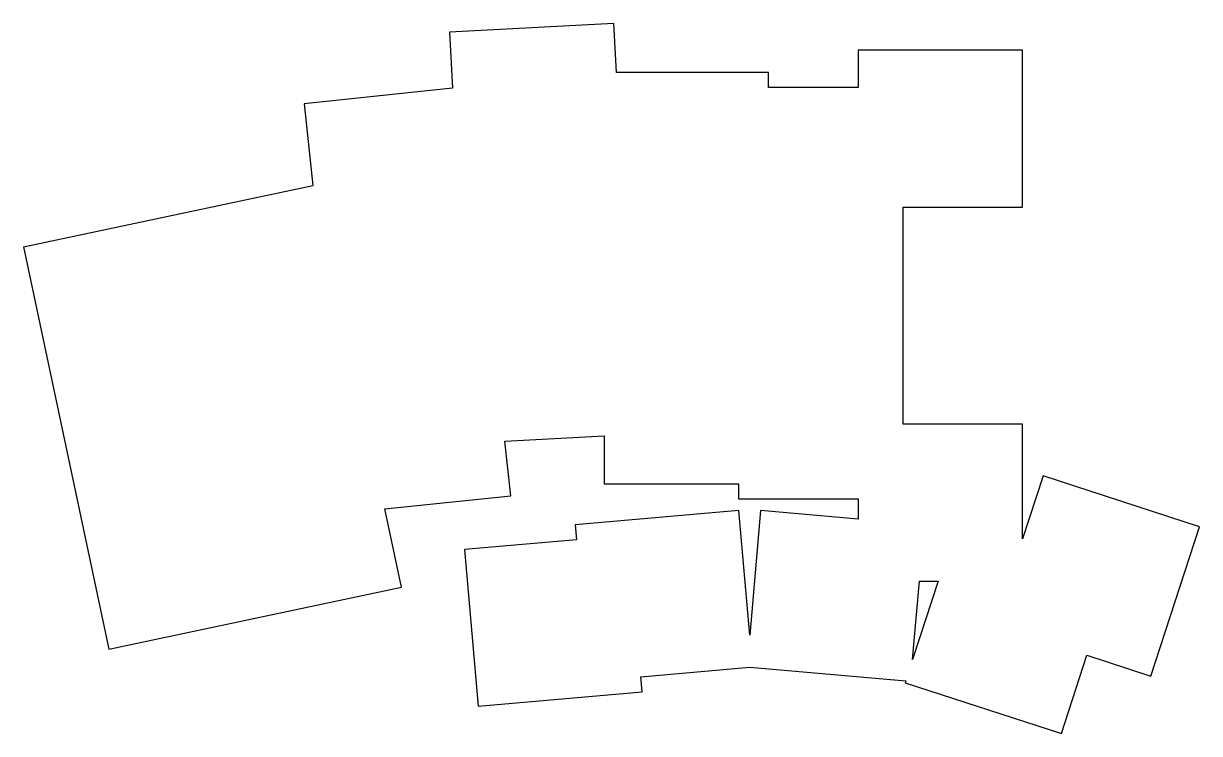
# Model space of a CAD drawing. Header units: millimetres. Extents: x 130 to 287, y -174 to -79.
import ezdxf

# ---------------------------------------------------------------- set-up
doc = ezdxf.new("R2010")
doc.units = ezdxf.units.MM

msp = doc.modelspace()

# ---------------------------------------------------------------- linework, layer by layer
for p, q in [((208.96, -78.88), (186.99, -80.03)), ((186.99, -80.03), (187.38, -87.54)), ((209.3, -85.44), (208.96, -78.88)), ((263.65, -82.44), (241.65, -82.44)), ((241.65, -82.44), (241.65, -87.44)), ((263.65, -103.44), (263.65, -82.44)), ((229.65, -85.44), (209.3, -85.44)), ((229.65, -87.44), (229.65, -85.44)), ((187.38, -87.54), (167.54, -89.63)), ((241.65, -87.44), (229.65, -87.44)), ((167.54, -89.63), (168.69, -100.53)), ((129.99, -108.76), (168.69, -100.53)), ((247.65, -132.44), (247.65, -103.44)), ((247.65, -103.44), (263.65, -103.44)), ((129.99, -108.76), (141.42, -162.56)), ((263.65, -132.44), (247.65, -132.44)), ((263.65, -147.81), (263.65, -132.44)), ((194.4, -134.71), (207.65, -134.02)), ((195.17, -142.03), (194.4, -134.71)), ((207.65, -134.02), (207.65, -140.44)), ((266.39, -139.37), (263.65, -147.81)), ((287.31, -146.17), (266.39, -139.37)), ((207.65, -140.44), (225.65, -140.44)), ((225.65, -140.44), (225.65, -142.44)), ((178.33, -143.8), (195.17, -142.03)), ((225.65, -142.44), (241.65, -142.44)), ((241.65, -142.44), (241.65, -145.16)), ((180.55, -154.24), (178.33, -143.8)), ((225.69, -144.02), (203.77, -145.94)), ((227.15, -160.67), (225.69, -144.02)), ((228.6, -144.02), (227.15, -160.67)), ((241.65, -145.16), (228.6, -144.02)), ((203.77, -145.94), (203.95, -147.93)), ((280.82, -166.14), (287.31, -146.17)), ((203.95, -147.93), (189, -149.24)), ((189, -149.24), (190.83, -170.16)), ((248.94, -163.93), (249.86, -153.44)), ((252.35, -153.44), (248.94, -163.93)), ((249.86, -153.44), (252.35, -153.44)), ((141.42, -162.56), (180.55, -154.24)), ((268.86, -173.82), (272.26, -163.36)), ((272.26, -163.36), (280.82, -166.14)), ((212.58, -166.25), (227.15, -164.97)), ((227.15, -164.97), (248.01, -166.8)), ((212.75, -168.24), (212.58, -166.25)), ((190.83, -170.16), (212.75, -168.24)), ((248.01, -166.8), (247.94, -167.03)), ((247.94, -167.03), (268.86, -173.82))]:
    msp.add_line(p, q)

doc.saveas('drawing.dxf')
